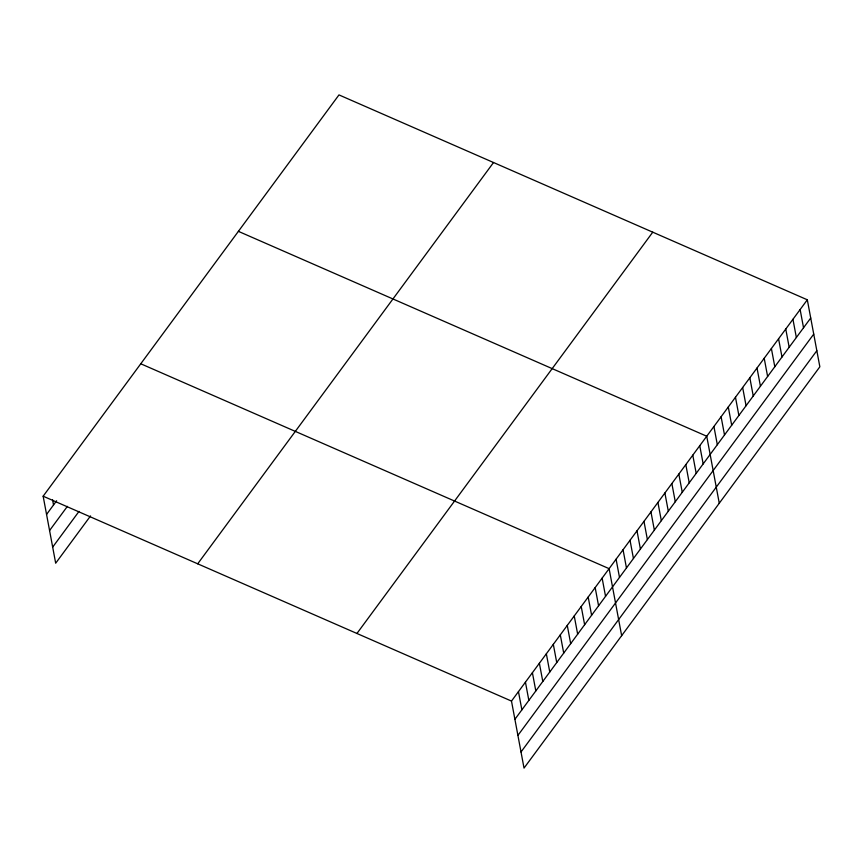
<?xml version="1.0" encoding="UTF-8"?>
<svg xmlns="http://www.w3.org/2000/svg" width="863" height="863" viewBox="0 0 863 863"><rect width="100%" height="100%" fill="white"/><g stroke="black" fill="none" stroke-linecap="round" stroke-linejoin="round"><path stroke-width="1.29" d="M90.55 515.912L55.685 563.205L43.15 496.203L338.976 94.908L807.315 299.795L819.85 366.797L524.024 768.092L511.489 701.08L807.315 299.795M46.559 514.434L56.634 500.767M49.569 530.529L67.39 506.354M52.675 547.11L79.018 511.381M197.703 563.809L493.528 162.524M356.937 633.474L652.762 232.179M514.898 719.311L810.724 318.016M517.908 735.405L813.733 334.121M521.015 751.986L816.84 350.702M238.393 231.349L706.732 436.225L719.267 503.237M140.766 363.776L609.105 568.652L621.651 635.664M43.15 496.203L511.489 701.08M800.13 309.537L803.539 327.767M792.946 319.288L796.355 337.509M785.762 329.03L789.17 347.26M778.577 338.771L781.986 357.002M771.393 348.523L774.801 366.753M764.208 358.264L767.617 376.495M757.024 368.016L760.432 386.236M749.839 377.757L753.248 395.988M742.655 387.498L746.064 405.729M735.47 397.25L738.879 415.481M728.286 406.991L731.695 425.222M721.101 416.743L724.51 434.963M713.917 426.484L717.326 444.715M699.753 445.686L703.172 463.916M692.784 455.146L696.193 473.377M685.815 464.607L689.224 482.838M678.836 474.067L682.255 492.298M671.867 483.528L675.276 501.748M664.888 492.989L668.307 511.209M657.919 502.439L661.328 520.669M650.95 511.899L654.359 530.13M643.971 521.36L647.39 539.591M637.002 530.821L640.411 549.051M630.033 540.281L633.442 558.512M623.054 549.742L626.462 567.962M616.085 559.192L619.494 577.423M602.137 578.113L605.546 596.344M595.168 587.574L598.577 605.804M588.188 597.034L591.597 615.265M581.22 606.495L584.629 624.715M574.24 615.955L577.66 634.176M567.271 625.405L570.68 643.636M560.303 634.866L563.712 653.097M553.323 644.327L556.732 662.557M546.355 653.787L549.763 672.018M539.375 663.248L542.795 681.479M532.406 672.709L535.815 690.929M525.438 682.158L528.846 700.389M518.458 691.619L521.878 709.85M52.557 499.763L53.538 504.974"/></g></svg>
